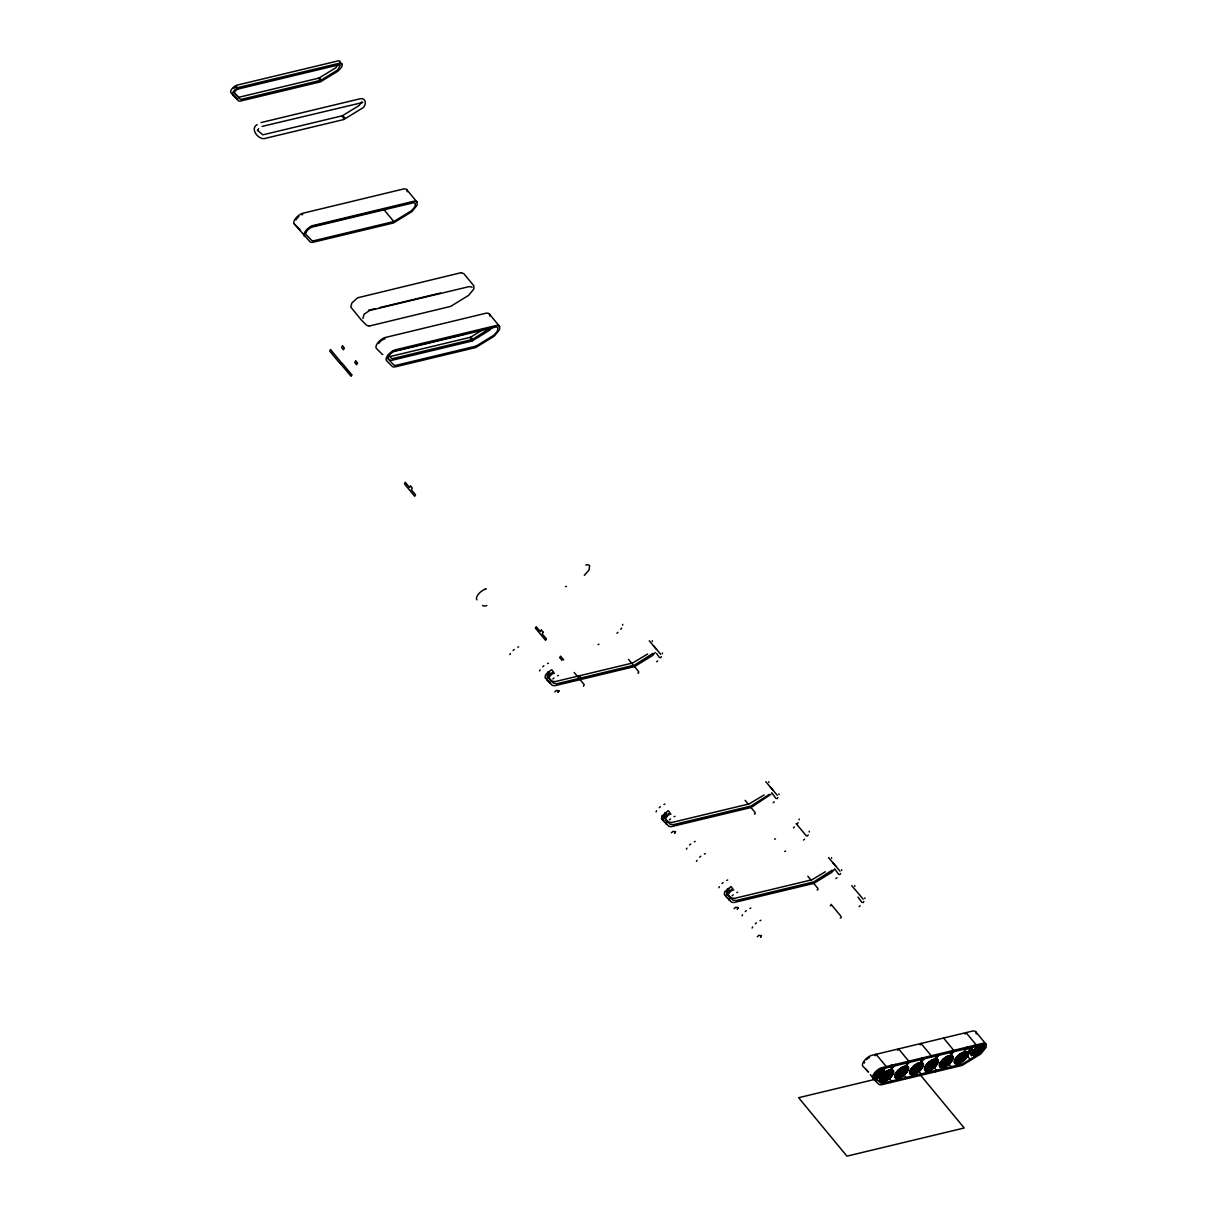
<?xml version="1.0" encoding="UTF-8"?>
<svg xmlns="http://www.w3.org/2000/svg" width="1217" height="1217" viewBox="0 0 1217 1217"><rect width="100%" height="100%" fill="white"/><g stroke="black" fill="none" stroke-linecap="round" stroke-linejoin="round"><path stroke-width="1.5" d="M407.254 191.738L406.95 189.898A9.401 4.199 -39.6 0 0 403.116 189.076L302.196 213.416A8.063 3.605 -39.6 0 0 295.442 218.664A8.063 3.605 -39.6 0 0 294.286 223.928L309.985 241.772A8.565 3.834 -39.6 0 0 313.256 242.213L392.985 223.076A2.191 0.974 -39.6 0 0 393.897 222.681L411.818 211.697L417.112 205.201L417.112 202.189L406.95 189.898M489.766 316.055L489.462 314.169A9.614 4.305 -39.6 0 0 485.537 313.332L384.572 337.672A8.291 3.712 -39.6 0 0 377.635 343.072A8.291 3.712 -39.6 0 0 376.449 348.488L381.986 354.041A8.793 3.925 -39.6 0 0 382.807 354.527M976.262 1033.902L975.958 1032.016A9.614 4.305 -39.6 0 0 972.033 1031.179L871.068 1055.519A8.291 3.712 -39.6 0 0 864.131 1060.92A8.291 3.712 -39.6 0 0 862.944 1066.335L868.482 1071.888M885.033 1079.327L885.307 1077.988L885.428 1079.798A3.894 1.734 -39.6 0 1 883.648 1080.224L885.307 1077.988M887.862 1073.211L887.938 1071.629A3.894 1.734 -39.6 0 1 889.718 1071.203L888.06 1073.44L889.718 1071.203M888.06 1073.44L887.938 1071.629M900.306 1076.224L900.184 1074.413L900.306 1076.224A3.894 1.734 -39.6 0 1 898.542 1076.649L900.184 1074.413M902.755 1069.637L902.831 1068.054A3.894 1.734 -39.6 0 1 904.596 1067.628L902.953 1069.88L904.596 1067.628M902.953 1069.88L902.831 1068.054M915.199 1072.649L915.078 1070.838L915.199 1072.649A3.894 1.734 -39.6 0 1 913.419 1073.075L915.078 1070.838M917.633 1066.062L917.709 1064.479A3.894 1.734 -39.6 0 1 919.489 1064.069L917.831 1066.305L919.489 1064.069M917.831 1066.305L917.709 1064.479M929.955 1067.263L928.312 1069.5A3.894 1.734 -39.6 0 0 930.077 1069.089L929.955 1067.263L929.438 1069.347M932.526 1062.487L932.587 1060.92A3.894 1.734 -39.6 0 1 934.367 1060.494L932.709 1062.73L934.367 1060.494M932.709 1062.73L932.587 1060.92M944.848 1063.688L944.955 1065.514A3.894 1.734 -39.6 0 1 943.19 1065.94L944.848 1063.688L944.955 1065.514M947.404 1058.927L947.48 1057.345A3.894 1.734 -39.6 0 1 949.245 1056.919L947.602 1059.155L949.245 1056.919M947.602 1059.155L947.48 1057.345M959.726 1060.129L958.068 1062.365A3.894 1.734 -39.6 0 0 959.848 1061.939L959.726 1060.129L959.361 1061.452M962.282 1055.352L962.358 1053.77A3.894 1.734 -39.6 0 1 964.138 1053.344L962.48 1055.58L964.138 1053.344M962.48 1055.58L962.358 1053.77M875.555 1076.558L876.727 1075.372L875.586 1076.665M876.879 1073.455L875.555 1074.52M877.198 1076.619L878.75 1075.904L877.427 1076.954M877.989 1072.42L878.933 1071.051M878.75 1073.926L880.53 1072.983M878.948 1074.155L880.591 1072.846M881.23 1074.474L879.861 1075.432M882.082 1069.849L880.606 1070.641L881.853 1069.515M883.588 1070.169L882.234 1071.006L883.755 1070.184M886.615 1077.045L886.098 1076.284M887.954 1075.965L886.934 1075.432M902.695 1072.633L901.812 1071.858M917.816 1068.617L916.69 1068.283M960.928 1059.049L962.343 1057.451L960.609 1058.531M257.7 130.554L258.613 128.667M663.311 820.775L661.546 818.645L662.002 816.014L668.224 810.674L669.989 812.819L666.414 815.01L663.782 818.159L663.311 820.775L668.863 826.328L671.297 826.662L751.026 807.525L771 794.26M724.739 891.894L724.282 894.525L729.82 900.063M726.519 894.039L726.062 896.655L731.6 902.208L734.034 902.542L813.762 883.405L831.683 872.406L834.512 869.303M338.463 64.06L335.846 67.756L318.58 78.329L320.421 80.565L337.687 69.978L340.151 65.353A4.762 2.13 -39.6 0 0 338.843 64.836L237.908 89.069M340.212 63.938L340.228 61.626A7.211 3.225 -39.6 0 0 338.265 60.85L236.691 85.22A5.872 2.632 -39.6 0 0 230.667 92.416L236.463 98.425A6.435 2.875 -39.6 0 0 237.893 98.896M361.845 101.726L359.198 105.453L341.916 116.056L343.696 118.14M884.835 1074.733L884.105 1074.702M884.47 1079.631L885.428 1079.798M885.109 1079.54L885.215 1079.509A3.894 1.734 -39.6 0 1 883.466 1079.996M888.471 1072.131L889.231 1071.781L888.714 1072.466M889.581 1076.786L889.231 1076.832M891.696 1073.151L890.859 1073.303M896.853 1075.052L897.218 1074.733M898.846 1071.386L899.698 1070.96L898.937 1071.523M903.455 1068.374L904.109 1068.146M905.767 1069.652L906.315 1069.652M905.92 1069.865L906.163 1069.408M914.423 1067.248L914.302 1067.933M913.222 1072.846A3.894 1.734 -39.6 0 0 915.001 1072.42L914.271 1072.877M918.333 1065.103L919.094 1064.692L918.379 1065.012M920.873 1066.016L919.139 1066.746L921.375 1065.058A3.894 1.734 -39.6 0 1 921.482 1066.335M926.974 1067.583L926.73 1068.207M928.982 1064.297L928.754 1063.977M928.982 1064.464L929.134 1063.704M933.758 1061.33L933.85 1061.437M935.523 1062.639L935.645 1062.319M948.864 1057.603L948.347 1058.151M948.606 1062.958L949.093 1062.304M949.138 1062.426L948.515 1062.973M950.568 1058.957L950.462 1058.836M958.996 1056.675L958.57 1057.345L959.255 1056.858M878.887 1071.432L877.609 1072.101M879.967 1075.372L881.123 1074.459M886.098 1076.604L887.741 1075.311M902.831 1072.071L902.497 1072.862M915.853 1069.134L916.173 1069.91M930.746 1065.894L931.081 1065.103M932.602 1064.921L932.268 1065.712M881.975 1078.627L882.523 1078.232M965.705 1055.124L965.75 1055.443M509.862 654.594L510.425 653.559M539.542 670.947L540.105 669.898M549.643 683.148L550.206 682.113M656.069 811.861L656.617 810.811M666.155 824.076L666.718 823.027M686.373 849.207L686.936 848.158M696.474 861.423L697.037 860.373M718.806 887.741L719.369 886.691M728.907 899.956L729.455 898.907M742.005 915.808L742.568 914.773M752.106 928.023L752.669 926.974M340.912 364.02L341.658 362.651L351.789 374.775M355.623 360.962L354.755 362.575L356.596 364.796L357.463 363.183M351.819 374.942L351.089 376.312L340.943 364.187M535.434 628.048L536.165 626.679L540.378 631.623L541.246 630.01M543.086 632.231L542.219 633.844L546.311 638.803M546.342 638.971L545.612 640.34L535.465 628.215M559.82 657.53L560.55 656.161L563.73 659.873M558.938 690.769L558.116 692.306L558.938 690.769L556.504 690.45L554.846 691.865M583.445 686.236L584.266 684.699L580.098 679.664L581.011 677.96L579.246 675.815M675.45 831.698L674.629 833.234L675.45 831.698L673.016 831.363L671.358 832.793M738.187 907.578L737.365 909.114L738.187 907.578L735.753 907.243L734.11 908.673M761.401 935.645L760.579 937.181L761.401 935.645L758.967 935.31L757.309 936.74M875.206 1055.763L876.042 1054.226L886.204 1066.518L885.383 1068.054M897.72 1050.362L898.542 1048.826L908.703 1061.118L907.882 1062.654M884.394 1077.304L887.878 1073.79L889.368 1074.596L885.885 1078.11L884.394 1077.304L885.885 1078.11M884.592 1077.532L887.878 1073.79M890.646 1082.567L891.468 1081.031L889.384 1078.505M899.272 1073.729L902.771 1070.215L904.246 1071.036L900.763 1074.535L899.272 1073.729L900.763 1074.535M899.469 1073.957L902.771 1070.215M920.219 1044.962L921.041 1043.425L931.218 1055.717L930.381 1057.254M905.281 1079.053L906.102 1077.517L904.033 1074.991M914.165 1070.154L917.648 1066.64L919.139 1067.461L915.64 1070.975L914.165 1070.154L915.64 1070.975M914.347 1070.382L917.648 1066.64M915.458 1070.732L919.139 1067.461M920.25 1075.463L921.071 1073.926L917.937 1070.139M929.043 1066.579L932.526 1063.065L934.017 1063.886L930.533 1067.4L929.043 1066.579L930.533 1067.4M929.24 1066.807L932.526 1063.065M935.645 1071.766L936.466 1070.23L933.348 1066.442M943.92 1063.004L947.419 1059.49L948.895 1060.311L945.411 1063.825L943.92 1063.004L945.411 1063.825M944.118 1063.247L947.419 1059.49M947.556 1062.35L948.895 1060.311M952.896 1051.853L953.717 1050.317L943.555 1038.025M965.233 1034.146L966.055 1032.609L976.217 1044.916L975.395 1046.453M950.355 1068.222L951.192 1066.685L949.108 1064.175M958.813 1059.429L962.297 1055.915L963.59 1056.508L962.677 1058.79L960.289 1060.25L958.813 1059.429L960.289 1060.25M958.996 1059.672L960.107 1057.619L962.495 1056.158L963.788 1056.736M963.59 1056.508L960.107 1060.022M877.7 1074.55L880.636 1071.645L881.869 1072.405L880.925 1074.124L877.883 1074.794L880.834 1071.888L881.869 1072.405M878.933 1075.311L881.686 1072.162M492.885 326.764L489.645 330.218L472.013 341.034M917.633 1068.709L916.066 1069.804L916.203 1068.678M932.511 1065.134L931.416 1066.122M960.654 1058.182L961.536 1058.957M620.746 629.28L621.613 628.048M660.527 657.834L661.394 656.602M777.039 798.748L777.906 797.531M797.257 823.879L798.124 822.662M807.358 836.094L808.225 834.877M839.791 874.627L840.658 873.41M862.99 902.695L863.857 901.478M666.125 813.275L663.813 816.059L663.919 817.596M671.023 814.051A5.75 2.571 -39.6 0 0 667.905 815.42L665.577 818.189L665.699 819.741L670.156 824.213L673.442 824.654L750.965 806.05L769.448 794.305M729.668 888.669A5.75 2.571 -39.6 0 0 728.861 889.155L726.549 891.939L726.671 893.476L731.128 897.948L734.414 898.389L811.937 879.785L825.339 871.752M733.775 889.931A5.75 2.571 -39.6 0 0 730.641 891.3L728.314 894.069L728.435 895.621L732.893 900.093L736.179 900.534L813.701 881.929L832.185 870.185M655.263 652.495L652.434 655.613L634.513 666.597L554.769 685.734L552.335 685.414L546.798 679.862L547.254 677.23L549.901 674.096L553.476 671.89L551.712 669.746L547.711 672.438L545.49 675.1L545.033 677.717L550.571 683.269M725.149 891.407L730.961 886.554L732.74 888.699L726.929 893.552M902.908 1071.858L900.869 1073.105L902.406 1072.74M901.417 1072.375L901.751 1073.379M945.974 1061.528L945.928 1062.776M947.252 1061.787L946.05 1062.624M652.936 653.377L634.453 665.136L556.93 683.741L553.644 683.285L549.186 678.827L549.065 677.276L551.377 674.507A5.75 2.571 -39.6 0 1 554.511 673.138M659.431 657.53L656.556 653.468M775.944 798.458L771.715 792.739M796.146 823.59L806.247 835.805M838.68 874.338L834.771 869.014M861.895 902.406L857.985 897.081M883.648 1080.224L885.504 1078.216M898.542 1076.649L900.382 1074.641M913.419 1073.075L915.275 1071.082M928.312 1069.5L930.153 1067.507M943.19 1065.94L945.031 1063.932M958.068 1062.365L959.924 1060.357M921.208 1066.077L921.299 1065.986A3.894 1.734 -39.6 0 0 921.193 1064.829M490.451 327.997L471.937 339.756L470.097 337.52L484.32 328.803M881.762 1079.22L883.801 1077.304L881.762 1079.22A3.894 1.734 -39.6 0 1 881.656 1077.958L883.801 1077.304M889.384 1073.896L891.62 1072.207A3.894 1.734 -39.6 0 1 891.711 1073.47L889.384 1073.896A3.392 1.521 -39.6 0 0 884.713 1075.798A3.392 1.521 -39.6 0 0 886.189 1077.988A3.392 1.521 -39.6 0 0 889.444 1073.729L891.711 1073.47M889.566 1074.124L891.62 1072.207M896.64 1075.645L898.678 1073.729L896.64 1075.645A3.894 1.734 -39.6 0 1 896.549 1074.383L898.678 1073.729M904.261 1070.321L906.498 1068.632A3.894 1.734 -39.6 0 1 906.589 1069.895L904.261 1070.321L906.589 1069.895M904.459 1070.549L906.498 1068.632M911.518 1072.071L913.571 1070.169L911.518 1072.071A3.894 1.734 -39.6 0 1 911.427 1070.808L913.571 1070.169M919.337 1066.974L921.375 1065.058M926.411 1068.511L928.449 1066.594L926.411 1068.511A3.894 1.734 -39.6 0 1 926.32 1067.233L928.449 1066.594M934.032 1063.171L936.269 1061.498A3.894 1.734 -39.6 0 1 936.36 1062.76L934.032 1063.171L936.36 1062.76M934.215 1063.399L936.269 1061.498M941.289 1064.936L943.327 1063.019L941.289 1064.936A3.894 1.734 -39.6 0 1 941.197 1063.673L943.327 1063.019M948.91 1059.596L951.146 1057.923A3.894 1.734 -39.6 0 1 951.238 1059.186L948.91 1059.596L951.238 1059.186M949.108 1059.84L951.146 1057.923M956.166 1061.361L958.22 1059.444L956.166 1061.361A3.894 1.734 -39.6 0 1 956.075 1060.098L958.22 1059.444M963.788 1056.021L966.024 1054.348A3.894 1.734 -39.6 0 1 966.131 1055.611L963.788 1056.021L966.131 1055.611M963.986 1056.265L966.024 1054.348M257.137 124.636C249.85 128.637 257.913 139.21 264.104 138.647L343.803 119.525M888.045 1076.619L889.368 1074.596M915.96 1068.678L917.785 1068.283M931.188 1065.225L932.176 1064.616M932.541 1065.696L931.766 1066.092M945.685 1061.422L947.069 1061.041M947.48 1062.213L945.213 1063.582M513.072 650.41L514.198 649.437M542.752 666.749L543.877 665.775M549.612 672.362L547.285 675.131L547.407 676.682L551.879 681.155L555.165 681.596L632.673 662.991L647.627 654.001M552.837 678.964L553.978 677.991M659.264 807.662L660.39 806.704M669.35 819.878L670.491 818.904M689.567 845.009L690.708 844.05M699.669 857.224L700.794 856.251M722 883.542L723.126 882.568M732.102 895.758L733.227 894.784M745.215 911.624L746.34 910.651M755.301 923.825L756.442 922.851M584.327 575.306L589.013 570.104L589.621 565.814A9.401 4.199 -39.6 0 0 585.788 564.992M616.897 633.236L617.917 632.384M656.678 661.789L657.697 660.937M773.191 802.703L774.21 801.866M793.408 827.834L794.427 826.997M803.509 840.049L804.528 839.213M835.927 878.583L836.961 877.731M859.141 906.65L860.16 905.813M921.208 1066.275L919.139 1066.746M887.893 1076.543L885.687 1077.882M343.757 118.292L344.654 117.897M343.833 119.494L361.449 108.709C366.5 106.792 366.971 97.756 360.536 98.668L261.031 122.567M393.836 221.54L411.437 210.739L414.921 206.844L415.393 203.543A7.211 3.225 -39.6 0 0 413.43 202.767L311.871 227.138A5.872 2.632 -39.6 0 0 305.832 234.349L311.643 240.342A6.435 2.875 -39.6 0 0 314.108 240.677L393.791 221.555L383.644 209.248M476.166 346.069L493.813 335.253L497.418 331.222L497.905 327.814A7.424 3.316 -39.6 0 0 495.882 327.023L394.247 351.409A6.1 2.723 -39.6 0 0 387.98 358.878L393.806 364.902A6.648 2.982 -39.6 0 0 396.346 365.252L476.045 346.115M764.139 794.929L749.185 803.905L671.678 822.509L668.392 822.068L665.532 819.208L667.296 821.338M900.565 1074.307L904.246 1071.036M930.336 1067.157L934.915 1065.453A3.894 1.734 -39.6 0 1 933.226 1067.142L933.043 1066.913A3.894 1.734 -39.6 0 0 934.717 1065.225M964.351 1050.621L969.112 1047.685M966.192 1052.842L970.953 1049.921M966.283 1054.105L970.512 1051.518M485.127 589.241L486.115 588.922L484.868 589.317A8.063 3.605 -39.6 0 0 478.114 594.581A8.063 3.605 -39.6 0 0 476.958 599.844M517.788 647.231L518.685 646.836M547.467 663.584L548.365 663.189M598.064 644.614L598.977 644.219M557.553 675.785L558.466 675.389M637.845 673.168L638.758 672.773M663.98 804.498L664.893 804.102M674.081 816.713L674.979 816.318M754.357 814.097L755.27 813.686M694.283 841.845L695.196 841.449M704.384 854.06L705.297 853.665M774.575 839.228L775.488 838.832M784.676 851.444L785.573 851.048M726.716 880.378L727.629 879.982M736.817 892.593L737.715 892.198M749.931 908.445L750.828 908.049M817.094 889.977L818.007 889.566M760.017 920.661L760.929 920.265M830.207 905.828L831.12 905.433M840.308 918.044L841.221 917.648M886.858 1076.954L886.022 1076.817M236.068 86.848L236.874 86.59M301.801 214.816L302.698 214.527M384.207 339.071L385.104 338.782M881.656 1077.958L883.998 1077.547M896.549 1074.383L898.876 1073.972M911.427 1070.808L913.754 1070.397M926.32 1067.233L928.647 1066.822M941.197 1063.673L943.525 1063.247M956.075 1060.098L958.403 1059.672M262.051 126.416L362.727 102.487M311.719 226.514L320.193 224.476M321.851 224.08L335.055 220.916M336.866 220.475L380.039 210.115M368.538 310.274L375.308 308.646M379.963 307.536L440.448 293.023M392.27 351.5L464.042 334.264M471.877 341.079L392.193 360.217A6.648 2.982 -39.6 0 1 389.638 359.867M486.785 605.594L485.766 605.838A8.565 3.834 -39.6 0 1 482.495 605.397M875.571 1079.22L798.611 1097.704L846.941 1156.15L964.214 1127.992L920.721 1075.387M957.52 1057.39L959.696 1057.284L957.52 1057.39A3.894 1.734 -39.6 0 1 959.209 1055.702L959.696 1057.284M942.643 1060.965L944.803 1060.859L942.643 1060.965A3.894 1.734 -39.6 0 1 944.316 1059.277L944.514 1059.505A3.894 1.734 -39.6 0 0 942.84 1061.194M962.997 1060.007L962.51 1058.41L964.67 1058.318A3.894 1.734 -39.6 0 1 962.997 1060.007L962.799 1059.764A3.894 1.734 -39.6 0 0 964.488 1058.075M927.765 1064.54A3.894 1.734 -39.6 0 1 929.438 1062.852L929.925 1064.434L927.765 1064.54L930.336 1064.769M962.708 1058.653L964.67 1058.318M947.632 1061.985L949.792 1061.878A3.894 1.734 -39.6 0 1 948.119 1063.567L947.8 1062.365M912.872 1068.115A3.894 1.734 -39.6 0 1 914.56 1066.427L915.047 1068.009L912.872 1068.115L915.443 1068.343M949.792 1061.878L947.83 1062.213L948.119 1063.567M897.994 1071.69A3.894 1.734 -39.6 0 1 899.667 1070.002L900.154 1071.584L897.994 1071.69L900.565 1071.918M934.915 1065.453L932.739 1065.56L934.017 1063.886M920.022 1069.028L917.861 1069.134L918.348 1070.717A3.894 1.734 -39.6 0 0 920.022 1069.028L917.861 1069.134A3.392 1.521 -39.6 0 1 913.587 1070.306A3.392 1.521 -39.6 0 1 917.192 1066.198A3.392 1.521 -39.6 0 1 918.424 1068.496M883.116 1075.25L885.276 1075.159L883.116 1075.25A3.894 1.734 -39.6 0 1 884.789 1073.561L885.276 1075.159M902.984 1072.709L905.144 1072.603A3.894 1.734 -39.6 0 1 903.47 1074.292L903.151 1073.075M905.144 1072.603L903.181 1072.938L903.47 1074.292M888.577 1077.866L888.091 1076.284L890.266 1076.178A3.894 1.734 -39.6 0 1 888.577 1077.866L888.395 1077.638A3.894 1.734 -39.6 0 0 890.068 1075.934M888.288 1076.513L890.266 1076.178M369.375 326.019L450.625 306.395L468.621 295.366L473.885 288.916L473.885 285.843L463.844 273.688L461.228 272.654M461.213 272.654L357.692 297.785L351.88 302.972L350.77 307.049L361.206 319.858L366.925 325.563L369.375 326.019M883.192 1071.858L882.127 1073.211L883.375 1072.101M877.001 1073.622L875.936 1074.839M389.623 356.049L389.729 356.14A4.183 1.871 -39.6 0 0 391.068 356.322L470.933 337.155L472.774 339.376L392.908 358.543A4.183 1.871 -39.6 0 1 391.57 358.376L388.193 354.999M472.15 287.182L469.199 286.588L369.694 310.472L364.066 314.229L362.909 318.474M233.938 92.477L238.395 96.919A3.955 1.765 -39.6 0 0 239.658 97.086L319.523 77.934L321.364 80.155L241.498 99.322A3.955 1.765 -39.6 0 1 240.236 99.14L234.47 93.253A3.438 1.536 -39.6 0 1 238 89.039M257.335 130.204L262.842 134.828L342.814 115.676L344.624 117.73M294.286 223.928L299.823 229.481A8.565 3.834 -39.6 0 0 299.99 229.633M387.447 357.661L389.638 359.867M653.438 645.801L654.822 647.185M655.202 647.946L656.587 649.33M769.95 786.714L771.335 788.099M771.715 788.859L773.099 790.244M832.687 862.594L834.071 863.979M834.451 864.739L835.836 866.124M661.546 818.645L665.973 823.072M489.462 314.169L499.624 326.46L499.624 329.548L494.193 336.196L476.243 347.21A2.404 1.08 -39.6 0 1 475.238 347.651L395.51 366.789A8.793 3.925 -39.6 0 1 392.163 366.332L386.61 360.78A8.291 3.712 -39.6 0 1 387.797 355.364A8.291 3.712 -39.6 0 1 394.734 349.979L495.699 325.639A9.614 4.305 -39.6 0 1 499.624 326.46M975.958 1032.016L986.12 1044.308L986.105 1047.396L980.689 1054.044L962.738 1065.058A2.404 1.08 -39.6 0 1 961.734 1065.499L882.006 1084.636A8.793 3.925 -39.6 0 1 878.659 1084.18L873.106 1078.627A8.291 3.712 -39.6 0 1 874.293 1073.211A8.291 3.712 -39.6 0 1 881.23 1067.826L982.195 1043.471A9.614 4.305 -39.6 0 1 986.12 1044.308M649.269 640.766L660.755 654.366M765.782 781.679L777.267 795.279M828.518 857.559L840.004 871.159M851.733 885.626L863.218 899.226M975.091 1052.918L977.023 1055.261A2.221 0.989 -39.6 0 1 978.62 1053.192A2.221 0.989 -39.6 0 1 980.598 1052.903A2.221 0.989 -39.6 0 1 981.115 1051.077A2.221 0.989 -39.6 0 1 983.458 1049.799A2.221 0.989 -39.6 0 1 982.773 1048.719A2.221 0.989 -39.6 0 1 984.857 1046.787A2.221 0.989 -39.6 0 1 983.138 1046.742A2.221 0.989 -39.6 0 1 984.431 1044.688A2.221 0.989 -39.6 0 1 982.134 1045.677A2.221 0.989 -39.6 0 1 982.271 1044.049A2.221 0.989 -39.6 0 1 980.02 1045.814A2.221 0.989 -39.6 0 1 978.955 1045.038A2.221 0.989 -39.6 0 1 977.357 1047.107A2.221 0.989 -39.6 0 1 975.395 1047.411A2.221 0.989 -39.6 0 1 974.863 1049.221A2.221 0.989 -39.6 0 1 972.52 1050.499L970.588 1048.156A2.221 0.989 -39.6 0 0 973.463 1046.133M970.588 1048.156A2.221 0.989 -39.6 0 1 971.272 1049.252A2.221 0.989 -39.6 0 1 969.188 1051.169L971.12 1053.511A2.221 0.989 -39.6 0 1 972.839 1053.572A2.221 0.989 -39.6 0 1 971.562 1055.626L969.614 1053.283A2.221 0.989 -39.6 0 0 970.618 1052.203M967.332 1055.367L970.527 1060.281M628.565 659.431L632.734 664.467M634.513 666.597L638.666 671.632M745.093 800.345L748.455 804.422M750.691 807.13L755.179 812.56M807.829 876.225L810.948 879.997M813.762 883.405L817.93 888.44M831.044 904.292L841.13 916.507M959.848 1061.939L959.635 1061.711A3.894 1.734 -39.6 0 1 957.885 1062.122M355.744 360.962L357.448 363.016M932.922 1065.925L933.226 1067.142M930.077 1069.089L929.849 1068.937A3.894 1.734 -39.6 0 1 928.115 1069.271M541.367 630.01L543.071 632.064M574.165 672.484L578.334 677.519M559.835 657.697L562.071 660.39M899.667 1070.002L899.865 1070.23A3.894 1.734 -39.6 0 0 898.192 1071.918M548.122 671.951L549.901 674.096M664.634 812.865L666.414 815.01M727.386 888.745L729.15 890.89M664.969 814.279L666.733 816.424M727.705 890.159L729.47 892.304M549.004 678.28L550.784 680.425M728.268 895.088L730.033 897.218M662.002 816.014L663.782 818.159M874.491 1076.3L877.624 1080.072L875.966 1081.487L870.322 1074.657M865.804 1069.195L868.056 1071.934M959.209 1055.702L959.498 1057.056M944.316 1059.277L944.803 1060.859M929.438 1062.852L929.727 1064.206M914.56 1066.427L914.849 1067.781M884.789 1073.561L885.078 1074.915M944.651 1065.103L944.757 1065.286A3.894 1.734 -39.6 0 1 942.992 1065.696M864.876 897.811L864.922 898.587M854.775 885.596L854.836 886.372M841.662 869.744L841.723 870.52M831.561 857.529L831.622 858.304M809.229 831.211L809.29 831.987M799.128 818.995L799.189 819.771M778.926 793.864L778.986 794.64M768.825 781.649L768.885 782.425M662.413 652.936L662.459 653.712M652.312 640.72L652.373 641.511M622.632 624.382L622.693 625.158M566.407 586.305A2.191 0.974 -39.6 0 1 565.494 586.7M878.568 1075.204A3.027 1.354 -39.6 0 1 877.183 1073.85A3.027 1.354 -39.6 0 1 880.423 1071.051A3.027 1.354 -39.6 0 1 881.808 1072.405M881.488 1072.968A3.027 1.354 -39.6 0 1 879.191 1074.946M971.075 1050.819A6.07 2.708 -39.6 0 1 971.668 1048.811M972.124 1048.065A6.07 2.708 -39.6 0 1 974.619 1045.494M970.223 1049.328A5.583 2.495 -39.6 0 1 969.538 1048.233M970.831 1050.956A6.359 2.845 -39.6 0 1 971.44 1048.856L972.246 1047.654A6.359 2.845 -39.6 0 1 973.296 1046.468M970.542 1050.073A6.359 2.845 -39.6 0 1 969.021 1047.639M977.023 1055.261A2.221 0.989 -39.6 0 0 975.958 1054.5A2.221 0.989 -39.6 0 0 973.722 1056.265A2.221 0.989 -39.6 0 0 973.843 1054.637A2.221 0.989 -39.6 0 0 971.562 1055.626M972.52 1050.499A2.221 0.989 -39.6 0 1 973.22 1051.594A2.221 0.989 -39.6 0 1 971.12 1053.511M969.614 1053.283A2.221 0.989 -39.6 0 1 970.862 1052.446M969.188 1051.169A2.221 0.989 -39.6 0 1 970.618 1050.88M969.706 1047.624A6.359 2.845 -39.6 0 1 967.18 1047.046M864.329 1063.08A6.1 2.723 -39.6 0 1 864.648 1062.258M866.641 1059.596A6.1 2.723 -39.6 0 1 867.569 1058.775M868.558 1058.045A6.1 2.723 -39.6 0 1 869.577 1057.421M878.385 1078.125A6.648 2.982 -39.6 0 1 876.134 1077.714M935.523 1057.573A6.07 2.708 -39.6 0 1 936.071 1055.58M947.678 1057.573A3.894 1.734 -39.6 0 1 949.443 1057.147M941.486 1065.164A3.894 1.734 -39.6 0 1 941.395 1063.901M949.595 1061.65A3.894 1.734 -39.6 0 1 947.921 1063.339M936.238 1058.349A8.489 3.803 -39.6 0 1 938.672 1055.169M936.603 1058.258A8.002 3.575 -39.6 0 1 938.885 1055.261M890.874 1068.283A6.07 2.708 -39.6 0 1 892.167 1065.164M890.007 1066.64A8.002 3.575 -39.6 0 1 890.996 1065.134M900.124 1075.995A3.894 1.734 -39.6 0 1 898.344 1076.421M903.014 1068.298A3.894 1.734 -39.6 0 1 904.794 1067.872M896.838 1075.889A3.894 1.734 -39.6 0 1 896.746 1074.626M906.3 1068.404A3.894 1.734 -39.6 0 1 906.406 1069.667M904.946 1072.375A3.894 1.734 -39.6 0 1 903.273 1074.063M891.589 1069.058A8.489 3.803 -39.6 0 1 895.666 1064.403M891.955 1068.982A8.002 3.575 -39.6 0 1 895.788 1064.586M950.416 1053.998A6.07 2.708 -39.6 0 1 951.709 1050.864M962.556 1053.998A3.894 1.734 -39.6 0 1 964.32 1053.572M957.718 1057.634A3.894 1.734 -39.6 0 1 959.392 1055.93M956.364 1061.589A3.894 1.734 -39.6 0 1 956.273 1060.326M965.842 1054.105A3.894 1.734 -39.6 0 1 965.933 1055.382M951.131 1054.774A8.489 3.803 -39.6 0 1 953.55 1051.594M951.481 1054.683A8.002 3.575 -39.6 0 1 953.778 1051.686M920.645 1061.148A6.07 2.708 -39.6 0 1 921.938 1058.014M932.785 1061.148A3.894 1.734 -39.6 0 1 934.565 1060.722M927.947 1064.769A3.894 1.734 -39.6 0 1 929.636 1063.08M926.593 1068.739A3.894 1.734 -39.6 0 1 926.502 1067.476M936.071 1061.254A3.894 1.734 -39.6 0 1 936.162 1062.517M921.36 1061.924A8.489 3.803 -39.6 0 1 923.794 1058.729M921.71 1061.832A8.002 3.575 -39.6 0 1 924.007 1058.836M905.874 1063.795A6.07 2.708 -39.6 0 1 907.061 1061.589M913.069 1068.343A3.894 1.734 -39.6 0 1 914.743 1066.655M911.716 1072.314A3.894 1.734 -39.6 0 1 911.624 1071.051M919.839 1068.8A3.894 1.734 -39.6 0 1 918.15 1070.488M905.859 1066.99A8.489 3.803 -39.6 0 1 908.901 1062.304M906.832 1065.407A8.002 3.575 -39.6 0 1 909.129 1062.411M885.991 1077.745A3.392 1.521 -39.6 0 1 884.363 1075.767A3.392 1.521 -39.6 0 1 889.064 1073.303A3.392 1.521 -39.6 0 1 886.721 1077.364M888.136 1071.873A3.894 1.734 -39.6 0 1 889.916 1071.447M883.299 1075.493A3.894 1.734 -39.6 0 1 884.987 1073.805M881.945 1079.464A3.894 1.734 -39.6 0 1 881.853 1078.186M891.422 1071.979A3.894 1.734 -39.6 0 1 891.513 1073.242M877.031 1077.06A8.489 3.803 -39.6 0 1 876.255 1076.421M233.938 88.293A3.438 1.536 -39.6 0 1 234.455 87.837M235.596 87.076A3.438 1.536 -39.6 0 1 236.159 86.818M304.448 236.235A8.063 3.605 -39.6 0 1 305.604 230.956A8.063 3.605 -39.6 0 1 312.358 225.708L413.278 201.383A9.401 4.199 -39.6 0 1 417.112 202.189M295.99 219.942A5.872 2.632 -39.6 0 1 296.476 219.106M297.131 218.239A5.872 2.632 -39.6 0 1 298.804 216.596M378.67 343.529A6.1 2.723 -39.6 0 1 381.073 340.927M382.062 340.197A6.1 2.723 -39.6 0 1 383.081 339.573M342.296 64.471L341.597 67.148L338.113 71.042L320.497 81.843L240.768 100.981A6.435 2.875 -39.6 0 1 238.304 100.646L232.493 94.652A5.872 2.632 -39.6 0 1 238.532 87.441L340.106 63.071A7.211 3.225 -39.6 0 1 342.053 63.847L342.296 64.471M984.629 1046.316L983.914 1049.069L980.309 1053.085L962.662 1063.917L882.842 1083.1A6.648 2.982 -39.6 0 1 880.302 1082.75L874.475 1076.726A6.1 2.723 -39.6 0 1 880.743 1069.256L982.378 1044.871A7.424 3.316 -39.6 0 1 984.401 1045.662L984.629 1046.316M882.112 1072.983L883.299 1072.025L882.112 1072.983M330.537 349.568L329.716 351.105L339.878 363.396L340.714 361.86L330.537 349.568M342.509 345.887L341.597 347.59L343.437 349.811L344.35 348.108L342.509 345.887M405.352 482.464L404.531 484.001L414.693 496.293L415.514 494.756L411.361 489.721L412.274 488.017L410.433 485.796L409.52 487.5L405.352 482.464M878.948 1075.676A3.027 1.354 -39.6 0 0 882.355 1071.934A3.027 1.354 -39.6 0 0 878.355 1073.181A3.027 1.354 -39.6 0 0 878.948 1075.676M878.598 1077.228A6.07 2.708 -39.6 0 0 884.455 1069.606A6.07 2.708 -39.6 0 0 876.027 1073.257A6.07 2.708 -39.6 0 0 878.598 1077.228M878.491 1076.68A5.583 2.495 -39.6 0 0 883.877 1069.682A5.583 2.495 -39.6 0 0 876.134 1073.029A5.583 2.495 -39.6 0 0 878.491 1076.68M878.674 1076.908A5.583 2.495 -39.6 0 0 884.059 1069.91A5.583 2.495 -39.6 0 0 876.316 1073.257A5.583 2.495 -39.6 0 0 878.674 1076.908M976.855 1054.028A6.07 2.708 -39.6 0 0 982.758 1046.422A6.07 2.708 -39.6 0 0 974.361 1050.012A6.07 2.708 -39.6 0 0 976.855 1054.028M977.251 1052.203A3.681 1.643 -39.6 0 0 980.643 1047.578A3.681 1.643 -39.6 0 0 975.486 1049.967A3.681 1.643 -39.6 0 0 977.251 1052.203M977.449 1052.446A3.681 1.643 -39.6 0 0 980.841 1047.822A3.681 1.643 -39.6 0 0 975.684 1050.195A3.681 1.643 -39.6 0 0 977.449 1052.446M976.947 1053.724A5.583 2.495 -39.6 0 0 982.378 1046.726A5.583 2.495 -39.6 0 0 974.65 1050.012A5.583 2.495 -39.6 0 0 976.947 1053.724M977.418 1051.427A2.434 1.08 -39.6 0 0 979.685 1048.385A2.434 1.08 -39.6 0 0 976.293 1049.936A2.434 1.08 -39.6 0 0 977.418 1051.427M977.616 1051.671A2.434 1.08 -39.6 0 0 979.868 1048.628A2.434 1.08 -39.6 0 0 976.475 1050.165A2.434 1.08 -39.6 0 0 977.616 1051.671M945.533 1063.46A3.392 1.521 -39.6 0 0 948.788 1059.201A3.392 1.521 -39.6 0 0 944.057 1061.27A3.392 1.521 -39.6 0 0 945.533 1063.46M945.715 1063.688A3.392 1.521 -39.6 0 0 948.971 1059.429A3.392 1.521 -39.6 0 0 944.255 1061.498A3.392 1.521 -39.6 0 0 945.715 1063.688M944.833 1066.929A8.489 3.803 -39.6 0 0 952.957 1056.265A8.489 3.803 -39.6 0 0 941.152 1061.437A8.489 3.803 -39.6 0 0 944.833 1066.929M944.894 1065.757A7.028 3.134 -39.6 0 0 951.618 1056.949A7.028 3.134 -39.6 0 0 941.852 1061.224A7.028 3.134 -39.6 0 0 944.894 1065.757M944.803 1066.062A7.515 3.362 -39.6 0 0 951.998 1056.645A7.515 3.362 -39.6 0 0 941.562 1061.209A7.515 3.362 -39.6 0 0 944.803 1066.062M944.727 1066.381A8.002 3.575 -39.6 0 0 952.394 1056.341A8.002 3.575 -39.6 0 0 941.258 1061.209A8.002 3.575 -39.6 0 0 944.727 1066.381M945.001 1066.305A7.515 3.362 -39.6 0 0 952.196 1056.873A7.515 3.362 -39.6 0 0 941.745 1061.452A7.515 3.362 -39.6 0 0 945.001 1066.305M945.092 1065.986A7.028 3.134 -39.6 0 0 951.816 1057.177A7.028 3.134 -39.6 0 0 942.049 1061.452A7.028 3.134 -39.6 0 0 945.092 1065.986M944.909 1066.609A8.002 3.575 -39.6 0 0 952.576 1056.569A8.002 3.575 -39.6 0 0 941.456 1061.437A8.002 3.575 -39.6 0 0 944.909 1066.609M900.884 1074.185A3.392 1.521 -39.6 0 0 904.125 1069.91A3.392 1.521 -39.6 0 0 899.409 1071.979A3.392 1.521 -39.6 0 0 900.884 1074.185M901.067 1074.413A3.392 1.521 -39.6 0 0 904.322 1070.154A3.392 1.521 -39.6 0 0 899.606 1072.223A3.392 1.521 -39.6 0 0 901.067 1074.413M900.184 1077.638A8.489 3.803 -39.6 0 0 908.308 1066.99A8.489 3.803 -39.6 0 0 896.503 1072.147A8.489 3.803 -39.6 0 0 900.184 1077.638M900.245 1076.482A7.028 3.134 -39.6 0 0 906.969 1067.659A7.028 3.134 -39.6 0 0 897.203 1071.934A7.028 3.134 -39.6 0 0 900.245 1076.482M900.154 1076.786A7.515 3.362 -39.6 0 0 907.35 1067.355A7.515 3.362 -39.6 0 0 896.899 1071.934A7.515 3.362 -39.6 0 0 900.154 1076.786M900.078 1077.091A8.002 3.575 -39.6 0 0 907.745 1067.05A8.002 3.575 -39.6 0 0 896.61 1071.918A8.002 3.575 -39.6 0 0 900.078 1077.091M900.352 1077.015A7.515 3.362 -39.6 0 0 907.547 1067.598A7.515 3.362 -39.6 0 0 897.096 1072.162A7.515 3.362 -39.6 0 0 900.352 1077.015M900.443 1076.71A7.028 3.134 -39.6 0 0 907.167 1067.902A7.028 3.134 -39.6 0 0 897.401 1072.177A7.028 3.134 -39.6 0 0 900.443 1076.71M900.261 1077.334A8.002 3.575 -39.6 0 0 907.928 1067.294A8.002 3.575 -39.6 0 0 896.807 1072.162A8.002 3.575 -39.6 0 0 900.261 1077.334M960.609 1060.129A3.392 1.521 -39.6 0 0 963.864 1055.854A3.392 1.521 -39.6 0 0 959.133 1057.923A3.392 1.521 -39.6 0 0 960.609 1060.129M959.711 1063.354A8.489 3.803 -39.6 0 0 967.85 1052.69A8.489 3.803 -39.6 0 0 956.045 1057.862A8.489 3.803 -39.6 0 0 959.711 1063.354M959.97 1062.426A7.028 3.134 -39.6 0 0 966.694 1053.603A7.028 3.134 -39.6 0 0 956.927 1057.877A7.028 3.134 -39.6 0 0 959.97 1062.426M959.696 1062.502A7.515 3.362 -39.6 0 0 966.891 1053.07A7.515 3.362 -39.6 0 0 956.44 1057.634A7.515 3.362 -39.6 0 0 959.696 1062.502M959.604 1062.806A8.002 3.575 -39.6 0 0 967.272 1052.766A8.002 3.575 -39.6 0 0 956.136 1057.634A8.002 3.575 -39.6 0 0 959.604 1062.806M930.64 1067.035A3.392 1.521 -39.6 0 0 933.895 1062.776A3.392 1.521 -39.6 0 0 929.179 1064.845A3.392 1.521 -39.6 0 0 930.64 1067.035M930.838 1067.263A3.392 1.521 -39.6 0 0 934.093 1063.004A3.392 1.521 -39.6 0 0 929.362 1065.073A3.392 1.521 -39.6 0 0 930.838 1067.263M929.94 1070.504A8.489 3.803 -39.6 0 0 938.079 1059.84A8.489 3.803 -39.6 0 0 926.274 1065.012A8.489 3.803 -39.6 0 0 929.94 1070.504M930.016 1069.332A7.028 3.134 -39.6 0 0 936.74 1060.524A7.028 3.134 -39.6 0 0 926.974 1064.799A7.028 3.134 -39.6 0 0 930.016 1069.332M929.925 1069.637A7.515 3.362 -39.6 0 0 937.12 1060.22A7.515 3.362 -39.6 0 0 926.669 1064.784A7.515 3.362 -39.6 0 0 929.925 1069.637M929.834 1069.956A8.002 3.575 -39.6 0 0 937.501 1059.916A8.002 3.575 -39.6 0 0 926.38 1064.784A8.002 3.575 -39.6 0 0 929.834 1069.956M930.123 1069.88A7.515 3.362 -39.6 0 0 937.318 1060.448A7.515 3.362 -39.6 0 0 926.867 1065.027A7.515 3.362 -39.6 0 0 930.123 1069.88M930.199 1069.56A7.028 3.134 -39.6 0 0 936.938 1060.752A7.028 3.134 -39.6 0 0 927.156 1065.027A7.028 3.134 -39.6 0 0 930.199 1069.56M930.031 1070.184A8.002 3.575 -39.6 0 0 937.698 1060.144A8.002 3.575 -39.6 0 0 926.563 1065.012A8.002 3.575 -39.6 0 0 930.031 1070.184M915.96 1070.838A3.392 1.521 -39.6 0 0 919.215 1066.579A3.392 1.521 -39.6 0 0 914.484 1068.648A3.392 1.521 -39.6 0 0 915.96 1070.838M915.062 1074.063A8.489 3.803 -39.6 0 0 923.201 1063.415A8.489 3.803 -39.6 0 0 911.381 1068.587A8.489 3.803 -39.6 0 0 915.062 1074.063M915.123 1072.907A7.028 3.134 -39.6 0 0 921.847 1064.084A7.028 3.134 -39.6 0 0 912.081 1068.359A7.028 3.134 -39.6 0 0 915.123 1072.907M915.047 1073.211A7.515 3.362 -39.6 0 0 922.243 1063.78A7.515 3.362 -39.6 0 0 911.792 1068.359A7.515 3.362 -39.6 0 0 915.047 1073.211M914.956 1073.531A8.002 3.575 -39.6 0 0 922.623 1063.491A8.002 3.575 -39.6 0 0 911.487 1068.359A8.002 3.575 -39.6 0 0 914.956 1073.531M915.23 1073.455A7.515 3.362 -39.6 0 0 922.425 1064.023A7.515 3.362 -39.6 0 0 911.989 1068.587A7.515 3.362 -39.6 0 0 915.23 1073.455M915.321 1073.135A7.028 3.134 -39.6 0 0 922.045 1064.327A7.028 3.134 -39.6 0 0 912.278 1068.602A7.028 3.134 -39.6 0 0 915.321 1073.135M915.154 1073.759A8.002 3.575 -39.6 0 0 922.821 1063.719A8.002 3.575 -39.6 0 0 911.685 1068.587A8.002 3.575 -39.6 0 0 915.154 1073.759M885.291 1081.213A8.489 3.803 -39.6 0 0 893.43 1070.564A8.489 3.803 -39.6 0 0 881.625 1075.722A8.489 3.803 -39.6 0 0 885.291 1081.213M885.352 1080.057A7.028 3.134 -39.6 0 0 892.091 1071.234A7.028 3.134 -39.6 0 0 882.325 1075.509A7.028 3.134 -39.6 0 0 885.352 1080.057M885.276 1080.361A7.515 3.362 -39.6 0 0 892.472 1070.93A7.515 3.362 -39.6 0 0 882.021 1075.509A7.515 3.362 -39.6 0 0 885.276 1080.361M885.185 1080.666A8.002 3.575 -39.6 0 0 892.852 1070.625A8.002 3.575 -39.6 0 0 881.732 1075.493A8.002 3.575 -39.6 0 0 885.185 1080.666M885.474 1080.59A7.515 3.362 -39.6 0 0 892.669 1071.173A7.515 3.362 -39.6 0 0 882.219 1075.737A7.515 3.362 -39.6 0 0 885.474 1080.59M885.55 1080.285A7.028 3.134 -39.6 0 0 892.289 1071.477A7.028 3.134 -39.6 0 0 882.508 1075.752A7.028 3.134 -39.6 0 0 885.55 1080.285M885.383 1080.909A8.002 3.575 -39.6 0 0 893.05 1070.869A8.002 3.575 -39.6 0 0 881.914 1075.737A8.002 3.575 -39.6 0 0 885.383 1080.909"/></g></svg>
